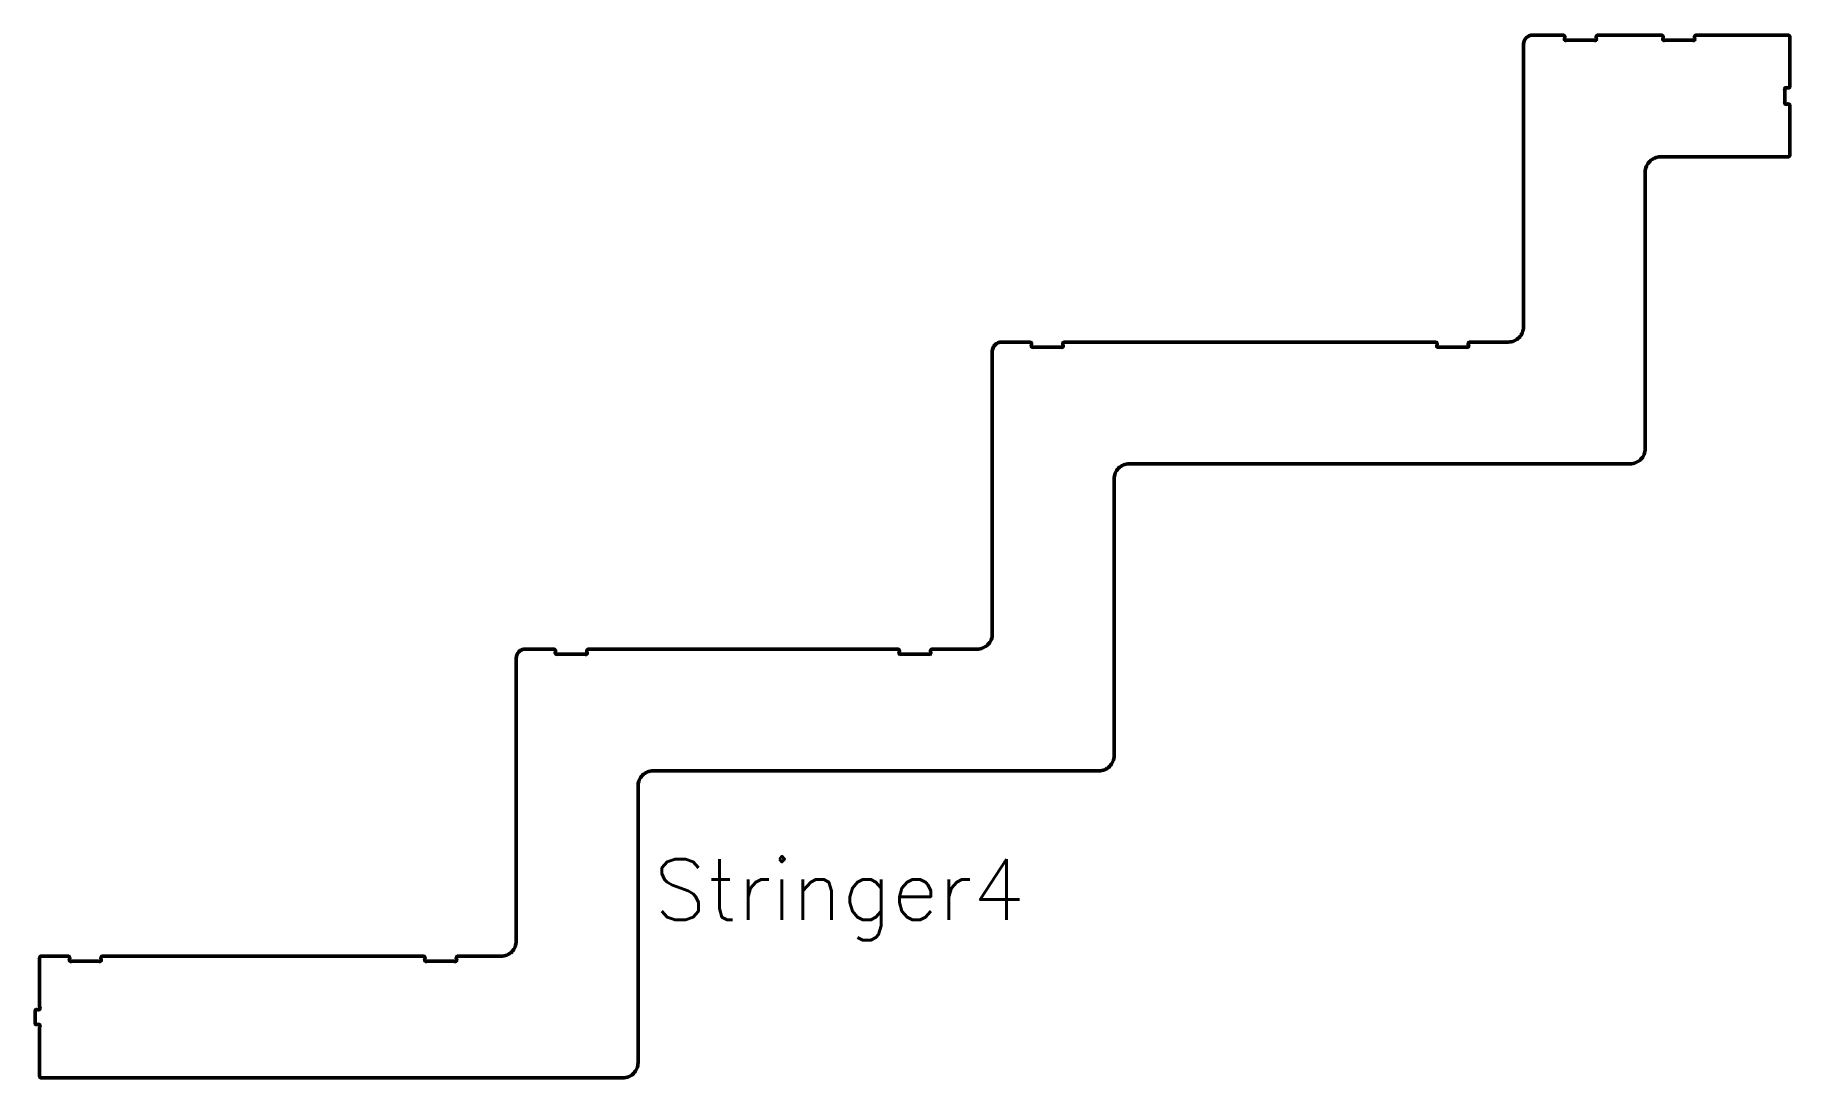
# Model space of a CAD drawing. Header units: millimetres. Extents: x 48 to 1201, y 169 to 854.
import ezdxf
from ezdxf.enums import TextEntityAlignment as Align

# ---------------------------------------------------------------- set-up
doc = ezdxf.new("R2010")
doc.units = ezdxf.units.MM
doc.layers.add('Cutting', color=5, linetype='Continuous', lineweight=50)
doc.layers.add('Mark', color=6, linetype='Continuous')
doc.styles.add('RomanS.shx', font='RomanS.shx')

msp = doc.modelspace()

# ---------------------------------------------------------------- linework, layer by layer
at = {"layer": 'Cutting', "flags": 128}
msp.add_lwpolyline([(69.8, 248.9, -0.414214), (70.8, 247.9), (70.8, 247.4, -0.137871), (70.7, 246.9, 0.786918), (72, 245.5, -0.137871), (72.5, 245.6), (89.5, 245.6, -0.137871), (90.1, 245.5, 0.786918), (91.4, 246.9, -0.137871), (91.3, 247.4), (91.3, 247.9, -0.414214), (92.3, 248.9), (303.3, 248.9, -0.414214), (304.3, 247.9), (304.3, 247.4, -0.137871), (304.1, 246.9, 0.786918), (305.5, 245.5, -0.137871), (306, 245.6), (323, 245.6, -0.137871), (323.5, 245.5, 0.786918), (324.9, 246.9, -0.137871), (324.8, 247.4), (324.8, 247.9, -0.414214), (325.8, 248.9), (354.2, 248.9, 0.414214), (364.2, 258.9), (364.2, 444.7, -0.414214), (370.2, 450.7), (389, 450.7, -0.414214), (390, 449.7), (390, 449.2, -0.137871), (389.9, 448.7, 0.786918), (391.2, 447.3, -0.137871), (391.8, 447.4), (408.8, 447.4, -0.137871), (409.3, 447.3, 0.786918), (410.7, 448.7, -0.137871), (410.5, 449.2), (410.5, 449.7, -0.414214), (411.5, 450.7), (614.9, 450.7, -0.414214), (615.9, 449.7), (615.9, 449.2, -0.137871), (615.8, 448.7, 0.786918), (617.1, 447.3, -0.137871), (617.7, 447.4), (634.7, 447.4, -0.137871), (635.2, 447.3, 0.786918), (636.5, 448.7, -0.137871), (636.4, 449.2), (636.4, 449.7, -0.414214), (637.4, 450.7), (667, 450.7, 0.414214), (677, 460.7), (677, 646.5, -0.414214), (683, 652.5), (701.8, 652.5, -0.414214), (702.8, 651.5), (702.8, 651, -0.137871), (702.7, 650.4, 0.786918), (704.1, 649.1, -0.137871), (704.6, 649.2), (721.6, 649.2, -0.137871), (722.1, 649.1, 0.786918), (723.5, 650.4, -0.137871), (723.3, 651), (723.3, 651.5, -0.414214), (724.3, 652.5), (968.2, 652.5, -0.414214), (969.2, 651.5), (969.2, 651, -0.137871), (969.1, 650.4, 0.786918), (970.4, 649.1, -0.137871), (971, 649.2), (988, 649.2, -0.137871), (988.5, 649.1, 0.786918), (989.9, 650.4, -0.137871), (989.7, 651), (989.7, 651.5, -0.414214), (990.7, 652.5), (1016, 652.5, 0.414214), (1026, 662.5), (1026, 848.2, -0.414214), (1032, 854.2), (1052.2, 854.2, -0.414214), (1053.2, 853.2), (1053.2, 852.7, -0.137871), (1053, 852.2, 0.786918), (1054.4, 850.8, -0.137871), (1054.9, 851), (1071.9, 851, -0.137871), (1072.4, 850.8, 0.786918), (1073.8, 852.2, -0.137871), (1073.7, 852.7), (1073.7, 853.2, -0.414214), (1074.7, 854.2), (1116.8, 854.2, -0.414214), (1117.8, 853.2), (1117.8, 852.7, -0.137871), (1117.7, 852.2, 0.786918), (1119, 850.8, -0.137871), (1119.6, 851), (1136.6, 851, -0.137871), (1137.1, 850.8, 0.786918), (1138.4, 852.2, -0.137871), (1138.3, 852.7), (1138.3, 853.2, -0.414214), (1139.3, 854.2), (1200, 854.2, -0.414214), (1201, 853.2), (1201, 820.5, -0.414214), (1200, 819.5), (1199.5, 819.5, -0.137871), (1199, 819.6, 0.786918), (1197.7, 818.3, -0.137871), (1197.8, 817.7), (1197.8, 810.7, -0.137871), (1197.7, 810.2, 0.786918), (1199, 808.8, -0.137871), (1199.5, 809), (1200, 809, -0.414214), (1201, 808), (1201, 775.2, -0.414214), (1200, 774.2), (1116, 774.2, 0.414214), (1106, 764.2), (1106, 582.5, -0.414214), (1096, 572.5), (767, 572.5, 0.414214), (757, 562.5), (757, 380.7, -0.414214), (747, 370.7), (454.2, 370.7, 0.414214), (444.2, 360.7), (444.2, 178.9, -0.414214), (434.2, 168.9), (52, 168.9, -0.414214), (51, 169.9), (51, 202.1, -0.137871), (51.2, 202.7, 0.786918), (49.8, 204, -0.137871), (49.3, 203.9), (49, 203.9, -0.414214), (48, 204.9), (48, 212.9, -0.414214), (49, 213.9), (49.3, 213.9, -0.137871), (49.8, 213.7, 0.786918), (51.2, 215.1, -0.137871), (51, 215.6), (51, 247.9, -0.414214), (52, 248.9)], format="xyb", close=True, dxfattribs=at)

# ---------------------------------------------------------------- texts
at = {"layer": 'Mark', "color": 6, "style": 'RomanS.shx'}
msp.add_text('Stringer4', height=40, dxfattribs=at).set_placement((576.5, 312.7), align=Align.TOP_CENTER)

doc.saveas('drawing.dxf')
